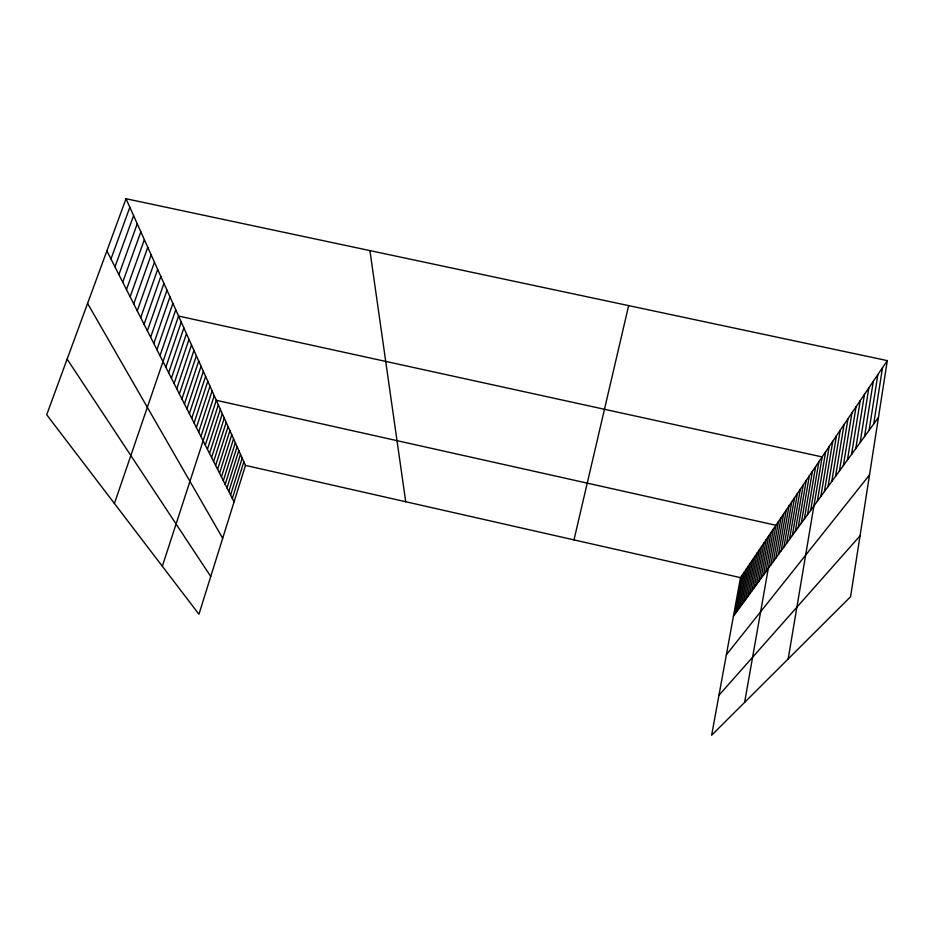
<?xml version="1.0" encoding="UTF-8"?>
<svg xmlns="http://www.w3.org/2000/svg" width="934" height="934" viewBox="0 0 934 934"><rect width="100%" height="100%" fill="white"/><g stroke="black" fill="none" stroke-linecap="round" stroke-linejoin="round"><path stroke-width="1.4" d="M887.3 360.617L850.559 596.768L711.626 735.268L740.499 577.644L887.3 360.617L126.02 198.732L46.7 414.766L198.942 614.233L245.467 465.401L126.02 198.732M869.075 430.352L877.855 374.569M873.71 424.001L882.525 367.681M860.132 442.611L868.842 387.914M864.557 436.552L873.302 381.317M851.574 454.333L860.214 400.663M855.801 448.542L864.475 394.358M843.39 465.552L851.948 412.875M847.442 459.995L856.034 406.839M835.556 476.282L844.032 424.573M839.433 470.969L847.955 418.794M824.395 491.576L832.766 441.245M828.038 486.579L836.444 435.804M831.762 481.489L840.203 430.247M817.343 501.254L825.621 451.799M820.834 496.456L829.159 446.569M807.455 514.797L815.627 466.591M810.654 510.408L818.861 461.805M788.179 658.949L822.154 456.924L178.569 316.066L114.427 503.496M798.208 527.465L806.264 480.426M801.232 523.32L809.323 475.896M804.314 519.094L812.44 471.285M789.464 539.443L797.403 493.526M792.324 535.521L800.298 489.229M795.243 531.528L803.252 484.863M781.174 550.803L788.996 505.936M783.895 547.091L791.752 501.873M786.65 543.296L794.554 497.729M770.784 565.058L778.454 521.534M773.317 561.579L781.022 517.74M775.885 558.053L783.638 513.875M778.512 554.457L786.3 509.941M761.058 578.368L768.589 536.128M763.428 575.122L770.994 532.567M765.845 571.818L773.434 528.948M744.62 702.38L775.921 525.27L216.303 400.301L162.329 566.261M751.952 590.848L759.342 549.799M754.182 587.801L761.595 546.46M756.435 584.707L763.884 543.074M758.735 581.567L766.219 539.618M743.406 602.558L750.644 562.642M745.495 599.698L752.769 559.501M747.62 596.803L754.929 556.314M749.769 593.849L757.112 553.08M735.373 613.58L742.472 574.725M737.335 610.883L744.468 571.771M739.331 608.151L746.5 568.783M741.351 605.384L748.554 565.735M574.001 539.887L628.652 305.616M230.593 495.008L242.186 458.08M232.344 498.464L243.832 461.77M225.187 484.349L237.084 446.709M227.009 487.957L238.812 450.55M228.818 491.506L240.505 454.344M221.451 476.97L233.558 438.84M223.331 480.683L235.345 442.798M217.599 469.37L229.927 430.726M219.537 473.199L231.76 434.812M211.586 457.52L224.277 418.093M213.617 461.524L226.191 422.366M215.626 465.482L228.071 426.581M207.43 449.301L220.354 409.337M209.52 453.445L222.327 413.75M205.293 445.098L218.346 404.854M198.685 432.057L212.123 390.972M200.927 436.47L214.236 395.677M194.097 423.009L207.803 381.341M196.409 427.574L209.987 386.197M189.357 413.645L203.343 371.37M191.75 418.362L205.597 376.39M186.917 408.847L201.055 366.268M181.932 398.981L196.362 355.784M184.442 403.955L198.732 361.073M176.76 388.777L191.505 344.938M179.363 393.926L193.957 350.402M174.098 383.547L189.007 339.369M168.645 372.771L183.881 327.927M171.401 378.212L186.473 333.695M165.843 367.249L181.254 322.043M159.983 355.691L175.755 309.784M156.935 349.655L172.895 303.375M150.631 337.232L166.988 290.194M153.818 343.514L169.965 296.849M147.385 330.834L163.94 283.411M144.081 324.308L160.846 276.487M140.707 317.642L157.683 269.412M133.737 303.9L151.156 254.854M137.263 310.835L154.449 262.209M130.141 296.802L147.782 247.335M126.475 289.563L144.35 239.664M122.728 282.161L140.836 231.83M118.887 274.596L137.251 223.821M114.975 266.867L133.585 215.649M110.971 258.963L129.849 207.278M733.435 616.23L878.45 417.498M726.372 654.769L869.519 474.904M718.97 695.235L860.039 535.824M245.467 465.401L740.499 577.644M67.131 359.135L210.745 576.465M87.574 303.433L222.689 538.264M106.873 250.884L234.06 501.862M369.922 250.604L405.718 501.733"/></g></svg>
